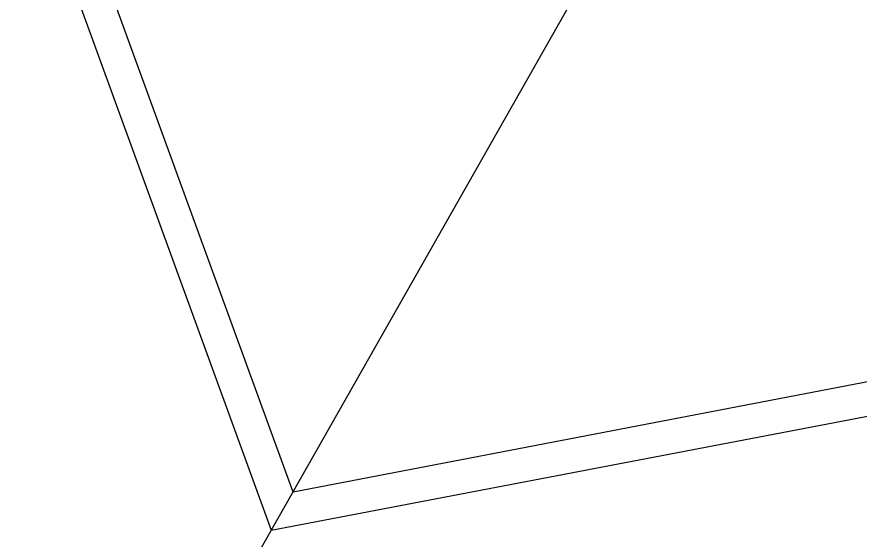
# Model space of a CAD drawing. Header units: metres. Extents: x 2681481 to 2682537, y 1228589 to 1229401.
# Drawn here: x 2681852.7672 to 2681852.8175, y 1228894.1523 to 1228894.1836 of the extents above; entities that cross this region are included whole.
import ezdxf

# ---------------------------------------------------------------- set-up
doc = ezdxf.new("R2010")
doc.units = ezdxf.units.M
doc.linetypes.add('AUSGEZOGEN', pattern=[0])
doc.layers.add('Standard', color=7, linetype='AUSGEZOGEN', lineweight=25)
doc.layers.add('TB_134#Gebäude', color=7, linetype='AUSGEZOGEN', lineweight=13)

msp = doc.modelspace()

# ---------------------------------------------------------------- linework, layer by layer
at = {"layer": 'Standard', "color": 252, "linetype": 'AUSGEZOGEN', "lineweight": 25, "transparency": 33554687}
for p, q in [((2681852.782388, 1228894.152934), (2681862.685001, 1228896.050224)), ((2681852.263876, 1228895.576023), (2681852.782388, 1228894.152934)), ((2681852.770722, 1228894.132371), (2681852.952186, 1228894.452232))]:
    msp.add_line(p, q, dxfattribs=at)
at = {"layer": 'TB_134#Gebäude', "color": 252, "linetype": 'AUSGEZOGEN', "lineweight": 25, "transparency": 33554687}
for p, q in [((2681862.610201, 1228896.037929), (2681852.783684, 1228894.155219)), ((2681852.783684, 1228894.155219), (2681852.266104, 1228895.57575))]:
    msp.add_line(p, q, dxfattribs=at)

doc.saveas('drawing.dxf')
